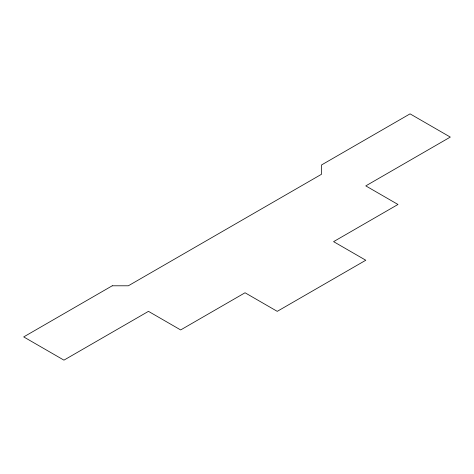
<?xml version="1.0" encoding="UTF-8"?>
<svg xmlns="http://www.w3.org/2000/svg" width="474" height="474" viewBox="0 0 474 474"><rect width="100%" height="100%" fill="white"/><g stroke="black" fill="none" stroke-linecap="round" stroke-linejoin="round"><path stroke-width="0.71" d="M112.237 285.792L23.7 336.913L63.943 360.145L148.463 311.353L180.659 329.94L245.046 292.766L277.243 311.353L365.786 260.238L333.589 241.645L397.982 204.472L365.786 185.885L450.3 137.087L410.057 113.855L321.514 164.97L321.514 174.266L128.335 285.792L112.237 285.792"/></g></svg>
